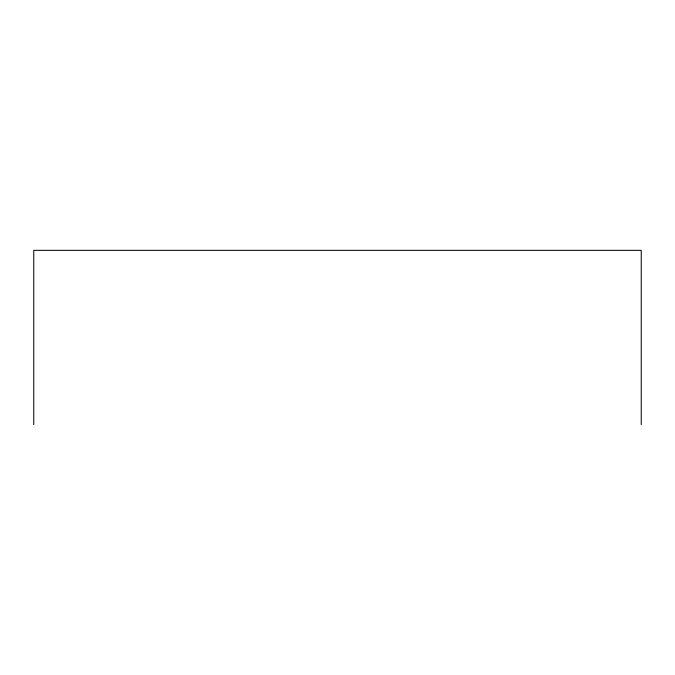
<?xml version="1.0" encoding="UTF-8"?>
<svg xmlns="http://www.w3.org/2000/svg" width="675" height="675" viewBox="0 0 675 675"><rect width="100%" height="100%" fill="white"/><g stroke="black" fill="none" stroke-linecap="round" stroke-linejoin="round"><path stroke-width="1.01" d="M641.25 424.659L641.25 250.341L33.75 250.341L33.75 424.659"/></g></svg>
